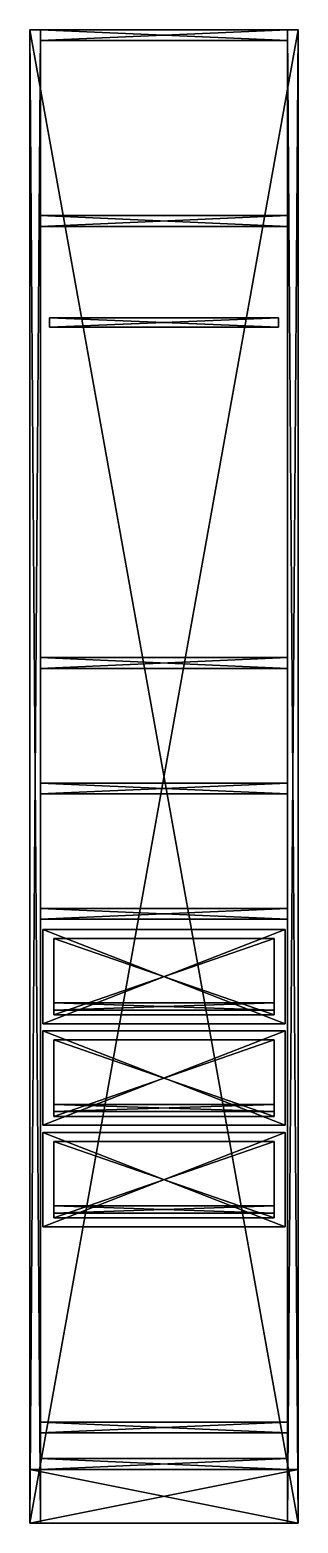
# Model space of a CAD drawing. Header units: millimetres. Extents: x 0 to 450, y 0 to 2500.
import ezdxf

# ---------------------------------------------------------------- set-up
doc = ezdxf.new("R2010")
doc.units = ezdxf.units.MM
for name, color, linetype in [('arka', 7, 'Continuous'), ('askilik', 7, 'Continuous'), ('cekmece', 7, 'Continuous'), ('govde', 7, 'Continuous'), ('raf', 7, 'Continuous')]:
    doc.layers.add(name, color=color, linetype=linetype)

msp = doc.modelspace()

# ---------------------------------------------------------------- linework, layer by layer
at = {"layer": 'arka'}
for points in [[(0, 0, 600), (0, 2500, 600), (0, 0, 592)], [(0, 0, 592), (0, 2500, 600), (0, 2500, 592)], [(0, 2500, 592), (450, 0, 592), (0, 0, 592)], [(0, 0, 600), (450, 2500, 600), (0, 2500, 600)], [(450, 0, 600), (450, 2500, 600), (0, 0, 600)], [(0, 2500, 600), (450, 2500, 600), (0, 2500, 592)], [(450, 2500, 592), (450, 0, 592), (0, 2500, 592)], [(0, 2500, 592), (450, 2500, 600), (450, 2500, 592)], [(450, 2500, 592), (450, 0, 600), (450, 0, 592)], [(450, 2500, 600), (450, 0, 600), (450, 2500, 592)], [(450, 0, 592), (0, 0, 600), (0, 0, 592)], [(450, 0, 600), (0, 0, 600), (450, 0, 592)]]:
    msp.add_3dface(points, dxfattribs=at)
at = {"layer": 'askilik'}
for points in [[(33, 2002, 228), (33, 2018, 228), (33, 2002, 212)], [(33, 2002, 212), (33, 2018, 228), (33, 2018, 212)], [(33, 2018, 212), (417, 2002, 212), (33, 2002, 212)], [(33, 2002, 228), (417, 2018, 228), (33, 2018, 228)], [(417, 2002, 228), (417, 2018, 228), (33, 2002, 228)], [(33, 2018, 228), (417, 2018, 228), (33, 2018, 212)], [(417, 2018, 212), (417, 2002, 212), (33, 2018, 212)], [(33, 2018, 212), (417, 2018, 228), (417, 2018, 212)], [(417, 2002, 212), (33, 2002, 228), (33, 2002, 212)], [(417, 2002, 228), (33, 2002, 228), (417, 2002, 212)], [(417, 2018, 212), (417, 2002, 228), (417, 2002, 212)], [(417, 2018, 228), (417, 2002, 228), (417, 2018, 212)]]:
    msp.add_3dface(points, dxfattribs=at)
at = {"layer": 'cekmece'}
for points in [[(22, 836, 43), (22, 994, 43), (22, 836, 25)], [(22, 836, 25), (22, 994, 43), (22, 994, 25)], [(22, 994, 25), (428, 836, 25), (22, 836, 25)], [(22, 836, 43), (428, 994, 43), (22, 994, 43)], [(428, 836, 43), (428, 994, 43), (22, 836, 43)], [(22, 994, 43), (428, 994, 43), (22, 994, 25)], [(428, 994, 25), (428, 836, 25), (22, 994, 25)], [(22, 994, 25), (428, 994, 43), (428, 994, 25)], [(428, 994, 25), (428, 836, 43), (428, 836, 25)], [(428, 994, 43), (428, 836, 43), (428, 994, 25)], [(428, 836, 25), (22, 836, 43), (22, 836, 25)], [(428, 836, 43), (22, 836, 43), (428, 836, 25)], [(22, 666, 43), (22, 824, 43), (22, 666, 25)], [(22, 666, 25), (22, 824, 43), (22, 824, 25)], [(22, 824, 25), (428, 666, 25), (22, 666, 25)], [(22, 666, 43), (428, 824, 43), (22, 824, 43)], [(428, 666, 43), (428, 824, 43), (22, 666, 43)], [(22, 824, 43), (428, 824, 43), (22, 824, 25)], [(428, 824, 25), (428, 666, 25), (22, 824, 25)], [(22, 824, 25), (428, 824, 43), (428, 824, 25)], [(428, 824, 25), (428, 666, 43), (428, 666, 25)], [(428, 824, 43), (428, 666, 43), (428, 824, 25)], [(428, 666, 25), (22, 666, 43), (22, 666, 25)], [(428, 666, 43), (22, 666, 43), (428, 666, 25)], [(22, 496, 43), (22, 654, 43), (22, 496, 25)], [(22, 496, 25), (22, 654, 43), (22, 654, 25)], [(22, 654, 25), (428, 496, 25), (22, 496, 25)], [(22, 496, 43), (428, 654, 43), (22, 654, 43)], [(428, 496, 43), (428, 654, 43), (22, 496, 43)], [(22, 654, 43), (428, 654, 43), (22, 654, 25)], [(428, 654, 25), (428, 496, 25), (22, 654, 25)], [(22, 654, 25), (428, 654, 43), (428, 654, 25)], [(428, 654, 25), (428, 496, 43), (428, 496, 25)], [(428, 654, 43), (428, 496, 43), (428, 654, 25)], [(428, 496, 25), (22, 496, 43), (22, 496, 25)], [(428, 496, 43), (22, 496, 43), (428, 496, 25)]]:
    msp.add_3dface(points, dxfattribs=at)
at = {"layer": 'govde'}
for points in [[(0, 0, 600), (0, 2500, 600), (0, 0)], [(0, 0), (0, 2500, 600), (0, 2500)], [(0, 2500), (18, 0), (0, 0)], [(0, 0, 600), (18, 2500, 600), (0, 2500, 600)], [(18, 0, 600), (18, 2500, 600), (0, 0, 600)], [(0, 2500, 600), (18, 2500, 600), (0, 2500)], [(18, 2500), (18, 0), (0, 2500)], [(0, 2500), (18, 2500, 600), (18, 2500)], [(18, 2500), (18, 0, 600), (18, 0)], [(18, 2500, 600), (18, 0, 600), (18, 2500)], [(18, 2482, 600), (18, 2500, 600), (18, 2482)], [(18, 2482), (18, 2500, 600), (18, 2500)], [(18, 2500), (432, 2482), (18, 2482)], [(18, 2482, 600), (432, 2500, 600), (18, 2500, 600)], [(432, 2482, 600), (432, 2500, 600), (18, 2482, 600)], [(18, 2500, 600), (432, 2500, 600), (18, 2500)], [(432, 2500), (432, 2482), (18, 2500)], [(18, 2500), (432, 2500, 600), (432, 2500)], [(432, 0, 600), (432, 2500, 600), (432, 0)], [(432, 0), (432, 2500, 600), (432, 2500)], [(432, 2500), (450, 0), (432, 0)], [(432, 0, 600), (450, 2500, 600), (432, 2500, 600)], [(450, 0, 600), (450, 2500, 600), (432, 0, 600)], [(432, 2500, 600), (450, 2500, 600), (432, 2500)], [(450, 2500), (450, 0), (432, 2500)], [(432, 2500), (450, 2500, 600), (450, 2500)], [(432, 2500), (432, 2482, 600), (432, 2482)], [(432, 2500, 600), (432, 2482, 600), (432, 2500)], [(450, 2500), (450, 0, 600), (450, 0)], [(450, 2500, 600), (450, 0, 600), (450, 2500)], [(432, 2482), (18, 2482, 600), (18, 2482)], [(432, 2482, 600), (18, 2482, 600), (432, 2482)], [(18, 90, 600), (18, 108, 600), (18, 90)], [(18, 90), (18, 108, 600), (18, 108)], [(18, 108), (432, 90), (18, 90)], [(18, 90, 600), (432, 108, 600), (18, 108, 600)], [(432, 90, 600), (432, 108, 600), (18, 90, 600)], [(18, 108, 600), (432, 108, 600), (18, 108)], [(432, 108), (432, 90), (18, 108)], [(18, 108), (432, 108, 600), (432, 108)], [(432, 108), (432, 90, 600), (432, 90)], [(432, 108, 600), (432, 90, 600), (432, 108)], [(0, 0, 600), (0, 90, 600), (0, 0)], [(0, 0), (0, 90, 600), (0, 90)], [(0, 90), (450, 0), (0, 0)], [(0, 0, 600), (450, 90, 600), (0, 90, 600)], [(450, 0, 600), (450, 90, 600), (0, 0, 600)], [(0, 90, 600), (450, 90, 600), (0, 90)], [(450, 90), (450, 0), (0, 90)], [(0, 90), (450, 90, 600), (450, 90)], [(432, 90), (18, 90, 600), (18, 90)], [(432, 90, 600), (18, 90, 600), (432, 90)], [(450, 90), (450, 0, 600), (450, 0)], [(450, 90, 600), (450, 0, 600), (450, 90)], [(18, 0), (0, 0, 600), (0, 0)], [(18, 0, 600), (0, 0, 600), (18, 0)], [(450, 0), (0, 0, 600), (0, 0)], [(450, 0, 600), (0, 0, 600), (450, 0)], [(450, 0), (432, 0, 600), (432, 0)], [(450, 0, 600), (432, 0, 600), (450, 0)]]:
    msp.add_3dface(points, dxfattribs=at)
at = {"layer": 'raf'}
for points in [[(18, 2171, 600), (18, 2189, 600), (18, 2171)], [(18, 2171), (18, 2189, 600), (18, 2189)], [(18, 2189), (432, 2171), (18, 2171)], [(18, 2171, 600), (432, 2189, 600), (18, 2189, 600)], [(432, 2171, 600), (432, 2189, 600), (18, 2171, 600)], [(18, 2189, 600), (432, 2189, 600), (18, 2189)], [(432, 2189), (432, 2171), (18, 2189)], [(18, 2189), (432, 2189, 600), (432, 2189)], [(432, 2189), (432, 2171, 600), (432, 2171)], [(432, 2189, 600), (432, 2171, 600), (432, 2189)], [(432, 2171), (18, 2171, 600), (18, 2171)], [(432, 2171, 600), (18, 2171, 600), (432, 2171)], [(18, 1431, 600), (18, 1449, 600), (18, 1431)], [(18, 1431), (18, 1449, 600), (18, 1449)], [(18, 1449), (432, 1431), (18, 1431)], [(18, 1431, 600), (432, 1449, 600), (18, 1449, 600)], [(432, 1431, 600), (432, 1449, 600), (18, 1431, 600)], [(18, 1449, 600), (432, 1449, 600), (18, 1449)], [(432, 1449), (432, 1431), (18, 1449)], [(18, 1449), (432, 1449, 600), (432, 1449)], [(432, 1431), (18, 1431, 600), (18, 1431)], [(432, 1431, 600), (18, 1431, 600), (432, 1431)], [(432, 1449), (432, 1431, 600), (432, 1431)], [(432, 1449, 600), (432, 1431, 600), (432, 1449)], [(18, 1221, 600), (18, 1239, 600), (18, 1221)], [(18, 1221), (18, 1239, 600), (18, 1239)], [(18, 1239), (432, 1221), (18, 1221)], [(18, 1221, 600), (432, 1239, 600), (18, 1239, 600)], [(432, 1221, 600), (432, 1239, 600), (18, 1221, 600)], [(18, 1239, 600), (432, 1239, 600), (18, 1239)], [(432, 1239), (432, 1221), (18, 1239)], [(18, 1239), (432, 1239, 600), (432, 1239)], [(432, 1239), (432, 1221, 600), (432, 1221)], [(432, 1239, 600), (432, 1221, 600), (432, 1239)], [(432, 1221), (18, 1221, 600), (18, 1221)], [(432, 1221, 600), (18, 1221, 600), (432, 1221)], [(18, 1011, 600), (18, 1029, 600), (18, 1011)], [(18, 1011), (18, 1029, 600), (18, 1029)], [(18, 1029), (432, 1011), (18, 1011)], [(18, 1011, 600), (432, 1029, 600), (18, 1029, 600)], [(432, 1011, 600), (432, 1029, 600), (18, 1011, 600)], [(18, 1029, 600), (432, 1029, 600), (18, 1029)], [(432, 1029), (432, 1011), (18, 1029)], [(18, 1029), (432, 1029, 600), (432, 1029)], [(432, 1029), (432, 1011, 600), (432, 1011)], [(432, 1029, 600), (432, 1011, 600), (432, 1029)], [(432, 1011), (18, 1011, 600), (18, 1011)], [(432, 1011, 600), (18, 1011, 600), (432, 1011)], [(40.5, 851, 356), (40.5, 979, 356), (40.5, 851, 344)], [(40.5, 851, 344), (40.5, 979, 356), (40.5, 979, 344)], [(40.5, 979, 344), (409.5, 851, 344), (40.5, 851, 344)], [(40.5, 851, 356), (409.5, 979, 356), (40.5, 979, 356)], [(409.5, 851, 356), (409.5, 979, 356), (40.5, 851, 356)], [(40.5, 979, 356), (409.5, 979, 356), (40.5, 979, 344)], [(409.5, 979, 344), (409.5, 851, 344), (40.5, 979, 344)], [(40.5, 979, 344), (409.5, 979, 356), (409.5, 979, 344)], [(409.5, 979, 344), (409.5, 851, 356), (409.5, 851, 344)], [(409.5, 979, 356), (409.5, 851, 356), (409.5, 979, 344)], [(40.5, 859, 355), (40.5, 871, 355), (40.5, 859, 25)], [(40.5, 859, 25), (40.5, 871, 355), (40.5, 871, 25)], [(40.5, 871, 25), (409.5, 859, 25), (40.5, 859, 25)], [(40.5, 859, 355), (409.5, 871, 355), (40.5, 871, 355)], [(409.5, 859, 355), (409.5, 871, 355), (40.5, 859, 355)], [(40.5, 871, 355), (409.5, 871, 355), (40.5, 871, 25)], [(409.5, 871, 25), (409.5, 859, 25), (40.5, 871, 25)], [(40.5, 871, 25), (409.5, 871, 355), (409.5, 871, 25)], [(409.5, 859, 25), (40.5, 859, 355), (40.5, 859, 25)], [(409.5, 859, 355), (40.5, 859, 355), (409.5, 859, 25)], [(409.5, 851, 344), (40.5, 851, 356), (40.5, 851, 344)], [(409.5, 851, 356), (40.5, 851, 356), (409.5, 851, 344)], [(409.5, 871, 25), (409.5, 859, 355), (409.5, 859, 25)], [(409.5, 871, 355), (409.5, 859, 355), (409.5, 871, 25)], [(40.5, 681, 356), (40.5, 809, 356), (40.5, 681, 344)], [(40.5, 681, 344), (40.5, 809, 356), (40.5, 809, 344)], [(40.5, 809, 344), (409.5, 681, 344), (40.5, 681, 344)], [(40.5, 681, 356), (409.5, 809, 356), (40.5, 809, 356)], [(409.5, 681, 356), (409.5, 809, 356), (40.5, 681, 356)], [(40.5, 809, 356), (409.5, 809, 356), (40.5, 809, 344)], [(409.5, 809, 344), (409.5, 681, 344), (40.5, 809, 344)], [(40.5, 809, 344), (409.5, 809, 356), (409.5, 809, 344)], [(409.5, 809, 344), (409.5, 681, 356), (409.5, 681, 344)], [(409.5, 809, 356), (409.5, 681, 356), (409.5, 809, 344)], [(40.5, 689, 355), (40.5, 701, 355), (40.5, 689, 25)], [(40.5, 689, 25), (40.5, 701, 355), (40.5, 701, 25)], [(40.5, 701, 25), (409.5, 689, 25), (40.5, 689, 25)], [(40.5, 689, 355), (409.5, 701, 355), (40.5, 701, 355)], [(409.5, 689, 355), (409.5, 701, 355), (40.5, 689, 355)], [(40.5, 701, 355), (409.5, 701, 355), (40.5, 701, 25)], [(409.5, 701, 25), (409.5, 689, 25), (40.5, 701, 25)], [(40.5, 701, 25), (409.5, 701, 355), (409.5, 701, 25)], [(409.5, 701, 25), (409.5, 689, 355), (409.5, 689, 25)], [(409.5, 701, 355), (409.5, 689, 355), (409.5, 701, 25)], [(409.5, 689, 25), (40.5, 689, 355), (40.5, 689, 25)], [(409.5, 689, 355), (40.5, 689, 355), (409.5, 689, 25)], [(409.5, 681, 344), (40.5, 681, 356), (40.5, 681, 344)], [(409.5, 681, 356), (40.5, 681, 356), (409.5, 681, 344)], [(40.5, 511, 356), (40.5, 639, 356), (40.5, 511, 344)], [(40.5, 511, 344), (40.5, 639, 356), (40.5, 639, 344)], [(40.5, 639, 344), (409.5, 511, 344), (40.5, 511, 344)], [(40.5, 511, 356), (409.5, 639, 356), (40.5, 639, 356)], [(409.5, 511, 356), (409.5, 639, 356), (40.5, 511, 356)], [(40.5, 639, 356), (409.5, 639, 356), (40.5, 639, 344)], [(409.5, 639, 344), (409.5, 511, 344), (40.5, 639, 344)], [(40.5, 639, 344), (409.5, 639, 356), (409.5, 639, 344)], [(409.5, 639, 344), (409.5, 511, 356), (409.5, 511, 344)], [(409.5, 639, 356), (409.5, 511, 356), (409.5, 639, 344)], [(40.5, 519, 355), (40.5, 531, 355), (40.5, 519, 25)], [(40.5, 519, 25), (40.5, 531, 355), (40.5, 531, 25)], [(40.5, 531, 25), (409.5, 519, 25), (40.5, 519, 25)], [(40.5, 519, 355), (409.5, 531, 355), (40.5, 531, 355)], [(409.5, 519, 355), (409.5, 531, 355), (40.5, 519, 355)], [(40.5, 531, 355), (409.5, 531, 355), (40.5, 531, 25)], [(409.5, 531, 25), (409.5, 519, 25), (40.5, 531, 25)], [(40.5, 531, 25), (409.5, 531, 355), (409.5, 531, 25)], [(409.5, 531, 25), (409.5, 519, 355), (409.5, 519, 25)], [(409.5, 531, 355), (409.5, 519, 355), (409.5, 531, 25)], [(409.5, 519, 25), (40.5, 519, 355), (40.5, 519, 25)], [(409.5, 519, 355), (40.5, 519, 355), (409.5, 519, 25)], [(409.5, 511, 344), (40.5, 511, 356), (40.5, 511, 344)], [(409.5, 511, 356), (40.5, 511, 356), (409.5, 511, 344)], [(18, 151, 600), (18, 169, 600), (18, 151)], [(18, 151), (18, 169, 600), (18, 169)], [(18, 169), (432, 151), (18, 151)], [(18, 151, 600), (432, 169, 600), (18, 169, 600)], [(432, 151, 600), (432, 169, 600), (18, 151, 600)], [(18, 169, 600), (432, 169, 600), (18, 169)], [(432, 169), (432, 151), (18, 169)], [(18, 169), (432, 169, 600), (432, 169)], [(432, 151), (18, 151, 600), (18, 151)], [(432, 151, 600), (18, 151, 600), (432, 151)], [(432, 169), (432, 151, 600), (432, 151)], [(432, 169, 600), (432, 151, 600), (432, 169)]]:
    msp.add_3dface(points, dxfattribs=at)

doc.saveas('drawing.dxf')
